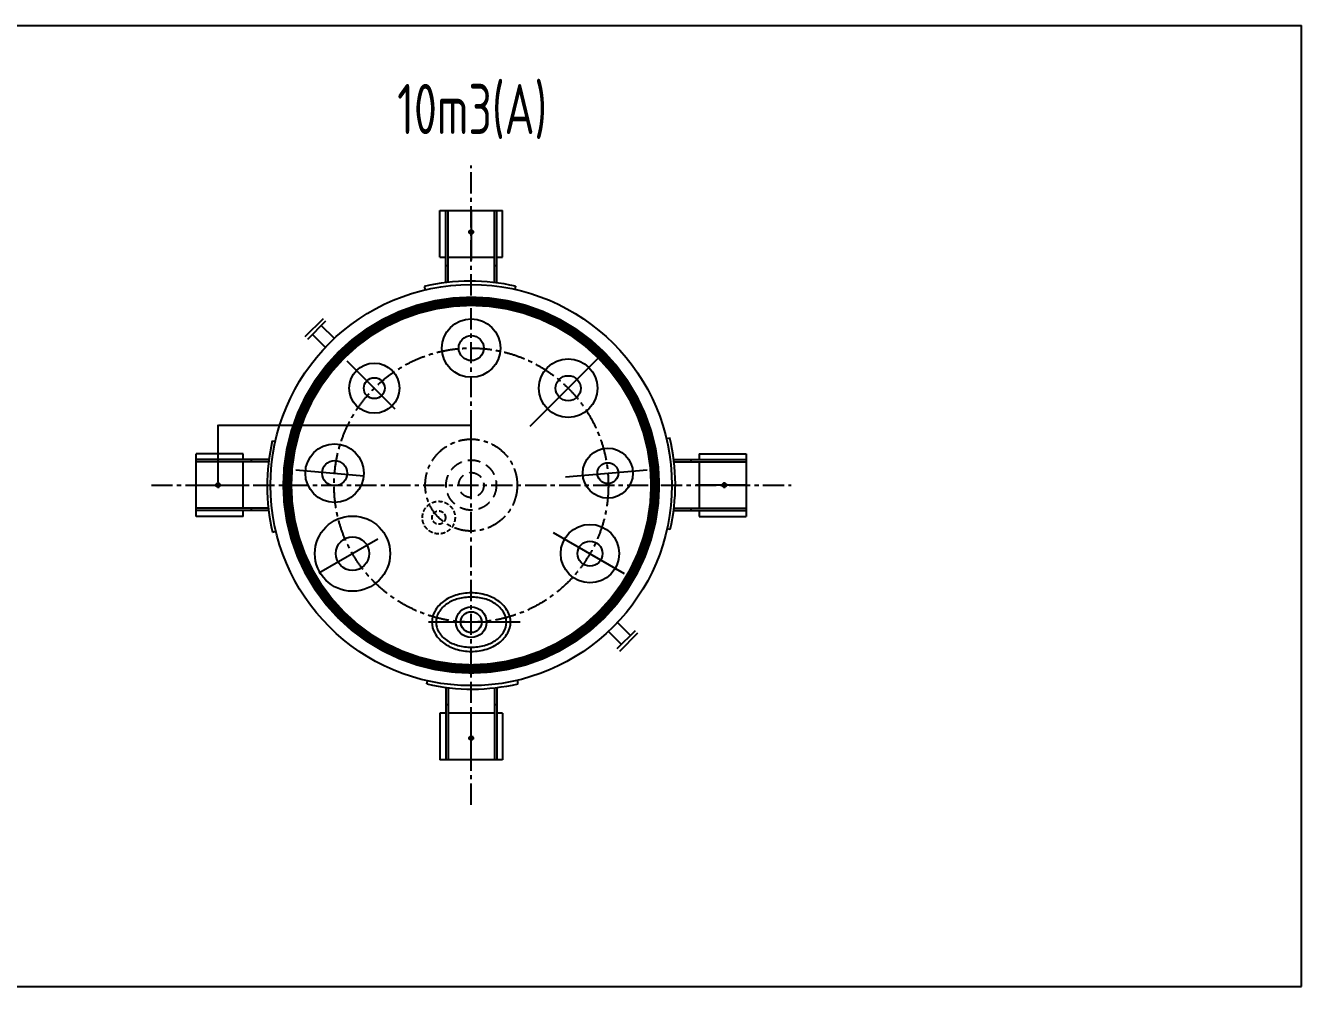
# Model space of a CAD drawing. Header units: millimetres. Extents: x -10878 to 64959, y -43701 to 1476.
# Drawn here: x 36492 to 44122, y -35073 to -29323 of the extents above; entities that cross this region are included whole.
import ezdxf

# ---------------------------------------------------------------- set-up
doc = ezdxf.new("R2010")
doc.units = ezdxf.units.MM
doc.linetypes.add('CENTERX2', pattern=[101.6, 63.5, -12.7, 12.7, -12.7])
doc.linetypes.add('DASHEDX2', pattern=[38.1, 25.4, -12.7])
for name, color, linetype in [('0DataFlow-GsBzCenterLine', 1, 'CENTERX2'), ('0DataFlow-GsBzEquip', 4, 'Continuous'), ('0DataFlow-GsBzEquipComment', 252, 'Continuous'), ('0DataFlow-GsText', 2, 'Continuous')]:
    doc.layers.add(name, color=color, linetype=linetype)
doc.styles.add('DataFlow', font='tssdeng.shx', dxfattribs={"width": 0.7, "bigfont": 'hztxt.shx'})
doc.styles.add('HGCAD', font='HGCAD.SHX', dxfattribs={"width": 0.75, "bigfont": 'HGCADHZ.SHX'})
doc.dimstyles.new('HGCAD$0', dxfattribs={"dimtxt": 3.5, "dimasz": 2.5, "dimexe": 1, "dimexo": 1, "dimgap": 1, "dimtad": 1, "dimdec": 1, "dimdsep": 46, "dimtxsty": 'HGCAD', "dimcen": 0, "dimadec": 1, "dimazin": 2, "dimtfac": 1, "dimtmove": 0, "dimatfit": 1, "dimfxl": 0, "dimarcsym": 0})

# ---------------------------------------------------------------- blocks, each defined once
blk = doc.blocks.new('GsBzReactor-V10000D2400KSB')
for p, q in [((-187.5, 1644), (187.5, 1644)), ((-187.5, 1364), (-187.5, 1644)), ((-152.5, 1214), (-152.5, 1644)), ((-138.5, 1214), (-138.5, 1644)), ((0, 1644), (0, 1345.6)), ((138.5, 1214), (138.5, 1644)), ((152.5, 1214), (152.5, 1644)), ((187.5, 1364), (187.5, 1644)), ((18.2, 1514), (-17.9, 1514)), ((-187.5, 1364), (-152.5, 1364)), ((-152.5, 1314), (-138.5, 1314)), ((-138.5, 1364), (138.5, 1364)), ((138.5, 1314), (152.5, 1314)), ((152.5, 1364), (187.5, 1364)), ((-281.1, 1188.7), (-276.1, 1167.8)), ((264.9, 1189.9), (260.8, 1171.3)), ((-992.4, 888.2), (-883.4, 997.2)), ((-977.9, 873.7), (-868.9, 982.7)), ((-818.7, 877.3), (-896.5, 955.1)), ((-872.5, 823.6), (-950.2, 901.4)), ((777.8, 777.8), (350.9, 350.9)), ((-744.4, 744.4), (-456.1, 456.1)), ((-1189.9, 264.9), (-1171.3, 260.8)), ((1188.7, 281.1), (1167.8, 276.1)), ((-1644, -187.5), (-1644, 187.5)), ((-1364, 187.5), (-1644, 187.5)), ((-1364, 152.5), (-1364, 187.5)), ((1364, 187.5), (1644, 187.5)), ((1364, 187.5), (1364, 152.5)), ((1644, 187.5), (1644, -187.5)), ((-1214, 152.5), (-1644, 152.5)), ((-1214, 138.5), (-1644, 138.5)), ((-1364, -138.5), (-1364, 138.5)), ((-1314, 138.5), (-1314, 152.5)), ((-1048.7, 91.7), (-642.5, 56.2)), ((563.3, 49.3), (1052.6, 92.1)), ((1214, 152.5), (1644, 152.5)), ((1214, 138.5), (1644, 138.5)), ((1314, 152.5), (1314, 138.5)), ((1364, 138.5), (1364, -138.5)), ((-1514, 18.2), (-1514, -17.9)), ((1644, 0), (1345.6, 0)), ((1514, -18.2), (1514, 17.9)), ((-1644, 0), (-1345.6, 0)), ((-1214, -138.5), (-1644, -138.5)), ((-1214, -152.5), (-1644, -152.5)), ((-1364, -187.5), (-1364, -152.5)), ((-1314, -152.5), (-1314, -138.5)), ((1214, -138.5), (1644, -138.5)), ((1214, -152.5), (1644, -152.5)), ((1314, -138.5), (1314, -152.5)), ((1364, -152.5), (1364, -187.5)), ((-1364, -187.5), (-1644, -187.5)), ((1364, -187.5), (1644, -187.5)), ((-1188.7, -281.1), (-1167.8, -276.1)), ((489.7, -282.7), (915.1, -528.3)), ((1189.9, -264.9), (1171.3, -260.8)), ((-558.6, -322.5), (-911.6, -526.3)), ((875, -821.2), (952.8, -899)), ((821.2, -875), (899, -952.8)), ((980.4, -871.4), (871.4, -980.4)), ((994.9, -885.9), (885.9, -994.9)), ((-264.9, -1189.9), (-260.8, -1171.3)), ((-152.5, -1214), (-152.5, -1644)), ((-138.5, -1214), (-138.5, -1644)), ((138.5, -1214), (138.5, -1644)), ((152.5, -1214), (152.5, -1644)), ((281.1, -1188.7), (276.1, -1167.8)), ((-187.5, -1364), (-187.5, -1644)), ((-152.5, -1364), (-187.5, -1364)), ((-138.5, -1314), (-152.5, -1314)), ((138.5, -1364), (-138.5, -1364)), ((0, -1644), (0, -1345.6)), ((152.5, -1314), (138.5, -1314)), ((187.5, -1364), (152.5, -1364)), ((187.5, -1364), (187.5, -1644)), ((-18.2, -1514), (17.9, -1514)), ((187.5, -1644), (-187.5, -1644))]:
    blk.add_line(p, q)
at = {"lineweight": -3, "ltscale": 5}
blk.add_line((291.7, -820), (-256, -820), dxfattribs=at)
at = {"const_width": 60}
blk.add_lwpolyline([(1100, 0, 1), (-1100, 0, 1)], format="xyb", close=True, dxfattribs=at)
at = {"lineweight": -3, "ltscale": 5}
blk.add_lwpolyline([(-235, -820, 0.127589), (-218.4, -884.1, 0.10617), (-166.2, -943.7, 0.08543), (-92.7, -981, 0.074939), (0, -995, 0.074939), (92.7, -981, 0.08543), (166.2, -943.7, 0.10617), (218.4, -884.1, 0.127589), (235, -820, 0.127589), (218.4, -755.9, 0.10617), (166.2, -696.3, 0.08543), (92.7, -659, 0.074939), (0, -645, 0.074939), (-92.7, -659, 0.08543), (-166.2, -696.3, 0.10617), (-218.4, -755.9, 0.127589)], format="xyb", close=True, dxfattribs=at)
blk.add_lwpolyline([(0, -970, 0.067324), (79.8, -959.2, 0.079704), (144.2, -929.8, 0.107125), (193.5, -879, 0.140129), (210.4, -820, 0.140129), (193.5, -761, 0.107125), (144.2, -710.2, 0.079704), (79.8, -680.8, 0.067324), (0, -670, 0.067324), (-79.8, -680.8, 0.079704), (-144.2, -710.2, 0.107125), (-193.5, -761, 0.140129), (-210.4, -820, 0.140129), (-193.5, -879, 0.107125), (-144.2, -929.8, 0.079704), (-79.8, -959.2, 0.067324)], format="xyb", close=True)
for centre, radius in [((0, 1514), 12), ((0, 0), 1200), ((0, 820), 175), ((0, 820), 75), ((-579.8, 579.8), 150), ((579.8, 579.8), 175), ((-579.8, 579.8), 62.5), ((579.8, 579.8), 75), ((-816.9, 71.5), 175), ((816.9, 71.5), 150), ((-816.9, 71.5), 75), ((816.9, 71.5), 62.5), ((-1514, 0), 12), ((1514, 0), 12), ((-710.1, -410), 225), ((710.1, -410), 175), ((-710.1, -410), 100), ((710.1, -410), 75), ((0, -820), 91.8), ((0, -820), 62.5), ((0, -1514), 12)]:
    blk.add_circle(centre, radius)
at = {"linetype": 'DASHEDX2', "ltscale": 3}
for radius in [150, 75]:
    blk.add_circle((0, 0), radius, dxfattribs=at)
at = {"linetype": 'DASHEDX2'}
for radius in [97.5, 40]:
    blk.add_circle((-194.4, -194.4), radius, dxfattribs=at)
for centre, start, end in [((-5.6, 17), 77.00965, 103.22955), ((-17, -5.6), 167.00965, 193.22955), ((17, 5.6), 347.00965, 13.22955), ((5.6, -17), 257.00965, 283.22955)]:
    blk.add_arc(centre, 1203.6, start, end)
at = {"layer": '0DataFlow-GsBzCenterLine', "linetype": 'CENTERX2', "ltscale": 2}
for p, q in [((0, -1912.8), (0, 1912.8)), ((-1912.8, 0), (1912.8, 0))]:
    blk.add_line(p, q, dxfattribs=at)
for radius in [820, 275]:
    blk.add_circle((0, 0), radius, dxfattribs=at)
at = {"layer": '0DataFlow-GsBzEquipComment', "style": 'DataFlow', "width": 0.7, "flags": 1}
for tag, p in [('VERSION', (1300, -700)), ('SPECIES', (1300, -1300)), ('VOLUME', (1300, -1500)), ('FLOORHEIGHT', (1300, -1700)), ('XPOSITION', (1300, -1900)), ('YPOSITION', (1300, -2100)), ('EMPTYWEIGHT', (1300, -2300)), ('STATICLOAD', (1300, -2500)), ('DYNAMICLOAD', (1300, -2700)), ('SUPPORMETHOD', (1300, -2900)), ('HOLEMETHOD', (1300, -3100)), ('BASEMETHOD', (1300, -3300)), ('COMMENT', (1300, -3500)), ('OPTION', (1300, -3700))]:
    blk.add_attdef(tag, p, '', height=150, dxfattribs=at)
at = {"layer": '0DataFlow-GsBzEquipComment', "style": 'DataFlow', "width": 0.7}
for tag, p in [('TAG', (1300, -900)), ('GSBZTYPE', (1300, -1100))]:
    blk.add_attdef(tag, p, '', height=150, dxfattribs=at)
blk = doc.blocks.new('*D68')
at = {"color": 0, "lineweight": -2, "transparency": 16777216}
for p, q in [((37643.3, -32053.3), (37643.3, -31712.4)), ((37645.8, -31713.4), (39154.8, -31713.4)), ((39157.3, -32071.5), (39157.3, -31712.4))]:
    blk.add_line(p, q, dxfattribs=at)
at = {"color": 0, "transparency": 16777216}
for points in [[(37645.8, -31713), (37645.8, -31713.9), (37643.3, -31713.4)], [(39154.8, -31713), (39154.8, -31713.9), (39157.3, -31713.4)]]:
    blk.add_solid(points, dxfattribs=at)
at = {"layer": 'Defpoints', "color": 0, "transparency": 16777216}
for p in [(39157.3, -31713.4), (37643.3, -32054.3), (39157.3, -32072.5)]:
    blk.add_point(p, dxfattribs=at)
at = {"color": 0, "transparency": 16777216, "insert": (38400.3, -31710.7), "char_height": 3.5, "attachment_point": 5, "style": 'HGCAD'}
blk.add_mtext('1514', dxfattribs=at)

msp = doc.modelspace()

# ---------------------------------------------------------------- linework, layer by layer
at = {"layer": '0DataFlow-GsBzEquip'}
for p, q in [((-10877.62, -29322.51), (44122.38, -29322.51)), ((44122.38, -35072.51), (44122.38, -29322.51)), ((-10877.62, -35072.51), (44122.38, -35072.51))]:
    msp.add_line(p, q, dxfattribs=at)

# ---------------------------------------------------------------- block references
msp.add_blockref('GsBzReactor-V10000D2400KSB', (39157.29, -32072.51), dxfattribs=at)

# ---------------------------------------------------------------- texts
at = {"layer": '0DataFlow-GsText', "style": 'DataFlow', "width": 0.7}
msp.add_text('10m3(A)', height=300, dxfattribs=at).set_placement((38714.67, -29972.2))

# ---------------------------------------------------------------- dimensions: what is measured, and where the dimension line sits
dim = msp.add_linear_dim(base=(39157.29, -31713.45), p1=(37643.29, -32054.31), p2=(39157.29, -32072.51), dimstyle='HGCAD$0', override={"dimtfill": 0})
dim.commit()
dim.dimension.update_dxf_attribs({"geometry": '*D68', "text_midpoint": (38400.29, -31710.7)})

doc.saveas('drawing.dxf')
